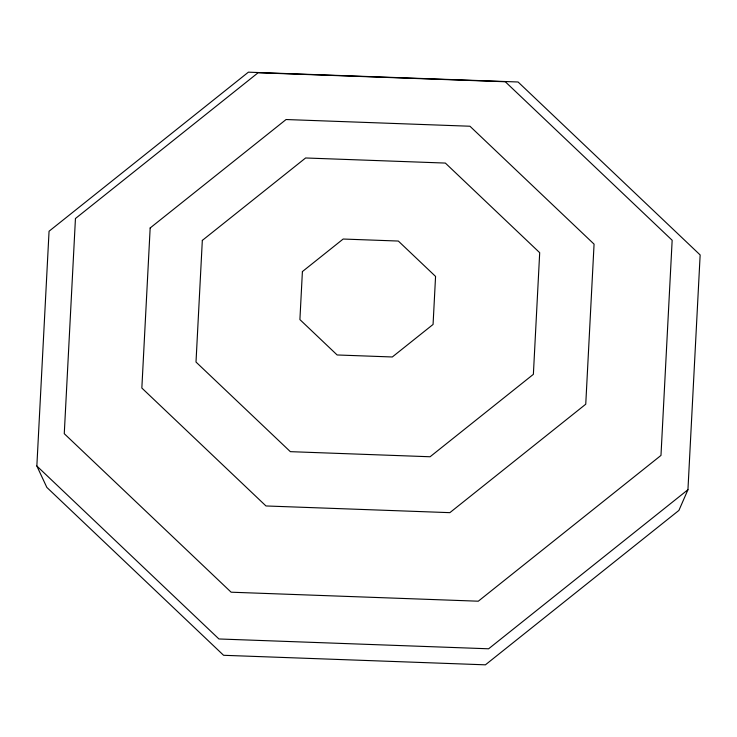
<?xml version="1.0" encoding="UTF-8"?>
<svg xmlns="http://www.w3.org/2000/svg" width="737" height="737" viewBox="0 0 737 737"><rect width="100%" height="100%" fill="white"/><g stroke="black" fill="none" stroke-linecap="round" stroke-linejoin="round"><path stroke-width="1.11" d="M36.85 466.014L49.057 231.234L248.387 72.171L518.074 81.991L700.15 254.947L687.943 489.727L678.915 510.409L485.407 664.829L223.587 655.294L46.827 487.387L36.85 466.014L218.926 638.97L488.613 648.79L687.943 489.727M75.45 218.52L64.266 433.688L231.132 592.198L478.295 601.199L660.978 455.42L672.162 240.262L505.296 81.752L258.125 72.742L75.45 218.52M150.164 227.973L141.845 388.04L265.974 505.96L449.856 512.657L585.749 404.208L594.068 244.14L469.939 126.23L286.067 119.532L150.164 227.973M202.325 240.4L196.005 362.051L290.35 451.661L430.086 456.756L533.376 374.332L539.696 252.69L445.351 163.07L305.615 157.976L202.325 240.4M302.4 271.575L299.904 319.591L337.141 354.967L392.305 356.975L433.07 324.446L435.567 276.421L398.33 241.045L343.166 239.037L302.4 271.575"/></g></svg>
